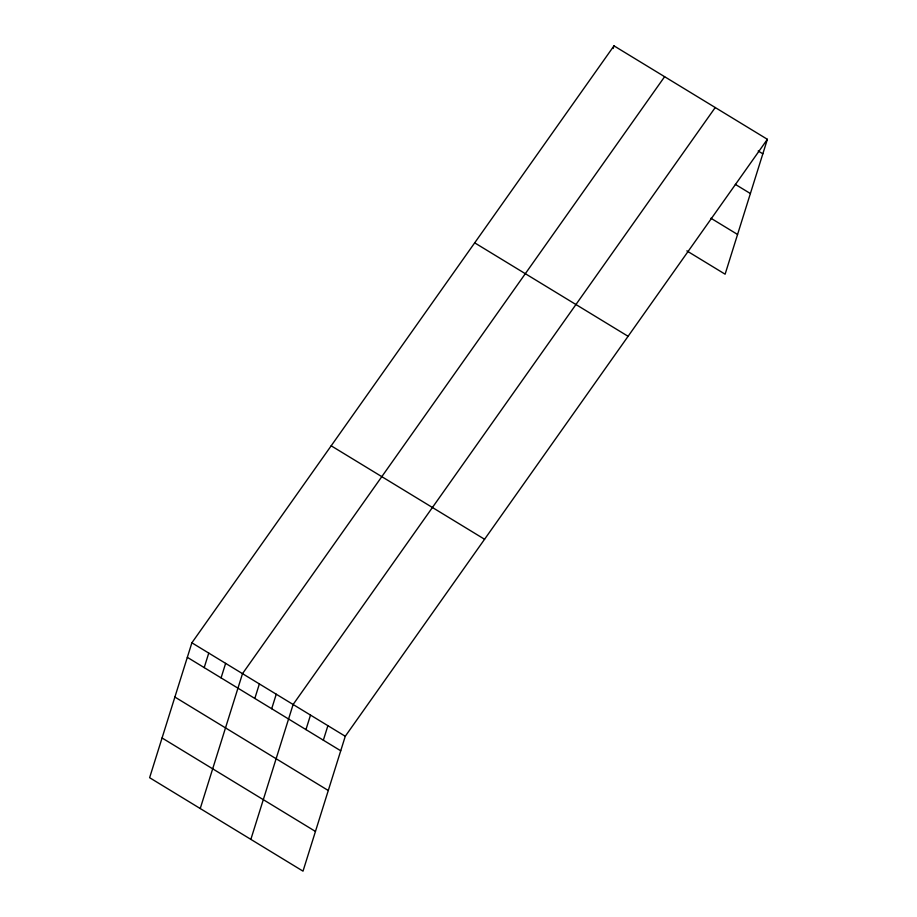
<?xml version="1.0" encoding="UTF-8"?>
<svg xmlns="http://www.w3.org/2000/svg" width="917" height="917" viewBox="0 0 917 917"><rect width="100%" height="100%" fill="white"/><g stroke="black" fill="none" stroke-linecap="round" stroke-linejoin="round"><path stroke-width="1.38" d="M191.882 642.806L149.62 777.696L303.011 871.15L345.273 736.271L767.38 139.304L613.989 45.85L191.882 642.806L345.273 736.271M204.204 667.61L208.755 653.087M221.077 677.892L225.628 663.369M200.238 808.53L242.501 673.651L664.619 76.696M254.823 698.445L259.373 683.933M271.696 708.726L276.246 694.215M250.857 839.376L293.119 704.497L715.237 107.53M305.957 729.6L310.508 715.088M323.346 740.191L327.896 725.679M613.164 48.486L613.989 45.85M767.38 139.304L725.118 274.194L686.867 250.891M758.199 150.996L762.841 153.815M735.319 184.363L750.393 193.544M710.904 218.223L737.566 234.465M474.697 242.845L628.088 336.298M331.186 445.811L484.577 539.265M187.332 657.329L340.723 750.782M174.883 697.046L328.275 790.5M162.068 737.979L315.448 831.432"/></g></svg>
